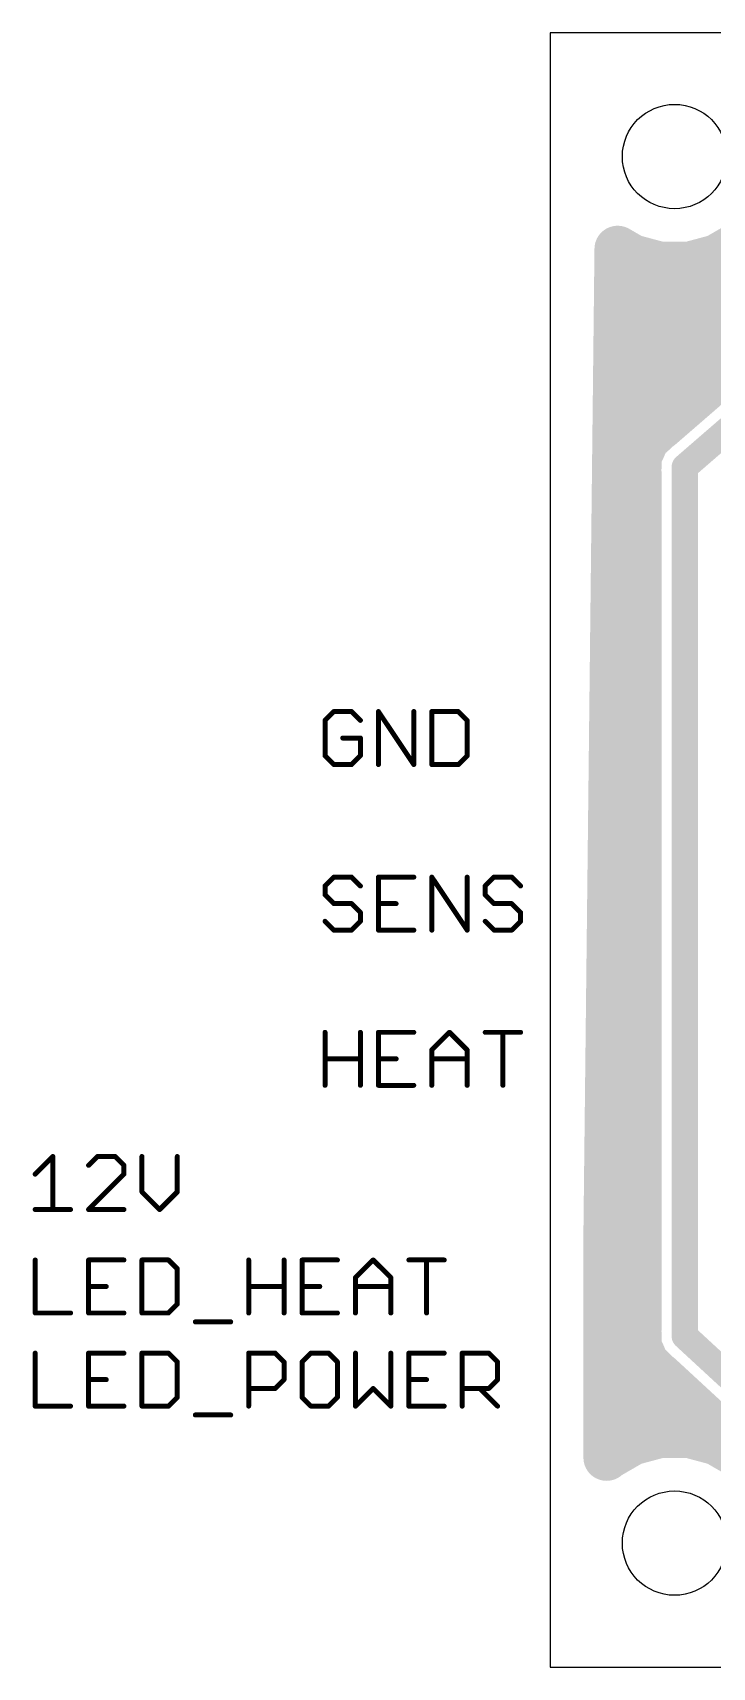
# Model space of a CAD drawing. Extents: x -16.2 to 78.2, y -6.3 to 50.2.
# Drawn here: x -16.2 to 4.7, y 0 to 50.2 of the extents above; entities that cross this region are included whole.
import ezdxf

# ---------------------------------------------------------------- set-up
doc = ezdxf.new("R2010")
doc.units = 0
for name, color, linetype in [('16', 175, 'CONTINUOUS'), ('20', 7, 'CONTINUOUS'), ('27', 253, 'CONTINUOUS')]:
    doc.layers.add(name, color=color, linetype=linetype)

msp = doc.modelspace()

# ---------------------------------------------------------------- linework, layer by layer
at = {"layer": '16'}
for points, const_width in [([(1.4097, 13.3855), (1.7483, 43.5201)], 1.4224), ([(1.7483, 43.5201), (2.2082, 43.2545)], 1.4224), ([(4.7767, 43.2545), (5.5354, 43.6926)], 1.4224), ([(2.2082, 43.2545), (3.0545, 43.0278)], 1.4224), ([(3.0545, 43.0278), (3.9305, 43.0278)], 1.4224), ([(3.9305, 43.0278), (4.7767, 43.2545)], 1.4224), ([(1.7388, 42.672), (7.0991, 42.672)], 1.4224), ([(7.6026, 41.9992), (3.0527, 38.0559)], 1.4224), ([(1.7228, 41.2496), (6.7377, 41.2496)], 1.4224), ([(3.81, 36.83), (8.5725, 40.9575)], 0.8128), ([(1.7068, 39.8272), (5.0965, 39.8272)], 1.4224), ([(1.6908, 38.4048), (3.4553, 38.4048)], 1.4224), ([(3.0043, 38.0359), (2.8401, 37.8717)], 1.4224), ([(3.0527, 38.0559), (3.0043, 38.0359)], 1.4224), ([(2.5153, 37.4212), (2.4114, 37.2136)], 1.4224), ([(2.6041, 37.6357), (2.5153, 37.4212)], 1.4224), ([(2.6412, 37.6728), (2.6041, 37.6357)], 1.4224), ([(2.6646, 37.7196), (2.6412, 37.6728)], 1.4224), ([(2.8401, 37.8717), (2.6646, 37.7196)], 1.4224), ([(1.6748, 36.9824), (2.3876, 36.9824)], 1.4224), ([(2.4076, 37.1613), (2.3876, 37.1129)], 1.4224), ([(2.3876, 37.1129), (2.3876, 36.8807)], 1.4224), ([(2.4114, 37.2136), (2.4076, 37.1613)], 1.4224), ([(2.3876, 36.8807), (2.3711, 36.6491)], 1.4224), ([(2.3711, 36.6491), (2.3876, 36.5994)], 1.4224), ([(2.3876, 36.5994), (2.3876, 10.4135)], 1.4224), ([(3.81, 36.83), (3.81, 10.16)], 0.8128), ([(1.6588, 35.56), (2.3876, 35.56)], 1.4224), ([(1.6429, 34.1376), (2.3876, 34.1376)], 1.4224), ([(1.6269, 32.7152), (2.3876, 32.7152)], 1.4224), ([(1.6109, 31.2928), (2.3876, 31.2928)], 1.4224), ([(1.5949, 29.8704), (2.3876, 29.8704)], 1.4224), ([(1.5789, 28.448), (2.3876, 28.448)], 1.4224), ([(1.563, 27.0256), (2.3876, 27.0256)], 1.4224), ([(1.547, 25.6032), (2.3876, 25.6032)], 1.4224), ([(1.531, 24.1808), (2.3876, 24.1808)], 1.4224), ([(1.515, 22.7584), (2.3876, 22.7584)], 1.4224), ([(1.499, 21.336), (2.3876, 21.336)], 1.4224), ([(1.483, 19.9136), (2.3876, 19.9136)], 1.4224), ([(1.4671, 18.4912), (2.3876, 18.4912)], 1.4224), ([(1.4511, 17.0688), (2.3876, 17.0688)], 1.4224), ([(1.4351, 15.6464), (2.3876, 15.6464)], 1.4224), ([(1.4191, 14.224), (2.3876, 14.224)], 1.4224), ([(1.4097, 6.4326), (1.4097, 13.3855)], 1.4224), ([(1.4097, 12.8016), (2.3876, 12.8016)], 1.4224), ([(1.4097, 11.3792), (2.3876, 11.3792)], 1.4224), ([(2.3876, 10.4135), (2.3774, 10.3859)], 1.4224), ([(2.3774, 10.3859), (2.3876, 10.1316)], 1.4224), ([(1.4097, 9.9568), (2.3876, 9.9568)], 1.4224), ([(2.3876, 10.1316), (2.3876, 9.8771)], 1.4224), ([(2.3876, 9.8771), (2.3989, 9.8499)], 1.4224), ([(2.3989, 9.8499), (2.4, 9.8204)], 1.4224), ([(3.81, 10.16), (7.9375, 6.35)], 0.8128), ([(2.4, 9.8204), (2.5068, 9.5894)], 1.4224), ([(2.5068, 9.5894), (2.6041, 9.3543)], 1.4224), ([(2.6041, 9.3543), (2.625, 9.3335)], 1.4224), ([(2.625, 9.3335), (2.6373, 9.3067)], 1.4224), ([(2.6373, 9.3067), (2.8243, 9.1341)], 1.4224), ([(2.8243, 9.1341), (3.0043, 8.9541)], 1.4224), ([(3.0043, 8.9541), (3.0315, 8.9429)], 1.4224), ([(3.0315, 8.9429), (6.9519, 5.3241)], 1.4224), ([(1.4097, 8.5344), (3.474, 8.5344)], 1.4224), ([(1.4097, 7.112), (2.9604, 7.112)], 1.4224), ([(2.2082, 6.9105), (1.4496, 6.4724)], 1.4224), ([(3.0545, 7.1372), (2.2082, 6.9105)], 1.4224), ([(3.9305, 7.1372), (3.0545, 7.1372)], 1.4224), ([(4.7767, 6.9105), (3.9305, 7.1372)], 1.4224), ([(4.0246, 7.112), (5.0149, 7.112)], 1.4224), ([(5.5354, 6.4724), (4.7767, 6.9105)], 1.4224), ([(1.4496, 6.4724), (1.4097, 6.4326)], 1.4224)]:
    msp.add_lwpolyline(points, dxfattribs=dict(at, const_width=const_width))
for points, const_width in [([(2.1039, 43.5161, 1), (1.3927, 43.5241)], 0.7112), ([(1.9261, 43.8281, 1), (1.5705, 43.2121)], 0.7112), ([(2.3003, 43.598, 1), (2.1162, 42.9111)], 0.7112), ([(2.0304, 42.9466, 1), (2.386, 43.5625)], 0.7112), ([(3.0545, 43.3834, 1), (3.0545, 42.6722)], 0.7112), ([(2.9624, 42.6843, 1), (3.1465, 43.3713)], 0.7112), ([(3.8385, 43.3713, 1), (4.0226, 42.6843)], 0.7112), ([(3.9305, 42.6722, 1), (3.9305, 43.3834)], 0.7112), ([(4.5989, 43.5625, 1), (4.9546, 42.9466)], 0.7112), ([(4.8688, 42.9111, 1), (4.6847, 43.598)], 0.7112), ([(1.7388, 43.0276, 1), (1.7388, 42.3164)], 0.7112), ([(1.7228, 41.6052, 1), (1.7228, 40.894)], 0.7112), ([(1.7068, 40.1828, 1), (1.7068, 39.4716)], 0.7112), ([(1.6908, 38.7604, 1), (1.6908, 38.0492)], 0.7112), ([(2.8682, 38.3644, 1), (3.1404, 37.7073)], 0.7112), ([(2.8198, 38.3246, 1), (3.2856, 37.7872)], 0.7112), ([(3.2557, 37.7844, 1), (2.7528, 38.2873)], 0.7112), ([(3.1887, 37.7274, 1), (2.9166, 38.3844)], 0.7112), ([(3.4553, 38.0492, 1), (3.4553, 38.7604)], 0.7112), ([(2.8333, 37.2621, 1), (2.1973, 37.5804)], 0.7112), ([(2.3527, 37.8872, 1), (2.8556, 37.3843)], 0.7112), ([(2.9327, 37.4996, 1), (2.2756, 37.7718)], 0.7112), ([(2.3232, 37.8319, 1), (2.9592, 37.5136)], 0.7112), ([(2.4317, 37.9883, 1), (2.8975, 37.4509)], 0.7112), ([(2.9826, 37.5605, 1), (2.3466, 37.8787)], 0.7112), ([(2.8926, 37.4213, 1), (2.3897, 37.9242)], 0.7112), ([(2.5886, 38.1231, 1), (3.0915, 37.6202)], 0.7112), ([(3.073, 37.6029, 1), (2.6072, 38.1404)], 0.7112), ([(1.6748, 37.338, 1), (1.6748, 36.6268)], 0.7112), ([(2.7432, 37.1129, 1), (2.032, 37.1129)], 0.7112), ([(2.0934, 37.3727, 1), (2.7294, 37.0544)], 0.7112), ([(2.7661, 37.1882, 1), (2.0567, 37.2389)], 0.7112), ([(2.7362, 37.0252, 1), (2.0791, 37.2974)], 0.7112), ([(2.1868, 37.5573, 1), (2.8438, 37.2851)], 0.7112), ([(2.3876, 36.6268, 1), (2.3876, 37.338)], 0.7112), ([(2.7084, 36.7615, 1), (2.0337, 36.5368)], 0.7112), ([(2.0591, 37.249, 1), (2.7161, 36.9768)], 0.7112), ([(2.7432, 36.5994, 1), (2.032, 36.5994)], 0.7112), ([(2.032, 36.8807, 1), (2.7432, 36.8807)], 0.7112), ([(2.7423, 36.8554, 1), (2.0329, 36.9061)], 0.7112), ([(2.0529, 37.1866, 1), (2.7623, 37.136)], 0.7112), ([(4.0132, 36.83, 1), (3.6068, 36.83)], 0.4064), ([(3.6769, 36.9836, 1), (3.9431, 36.6764)], 0.4064), ([(2.0164, 36.6745, 1), (2.7258, 36.6238)], 0.7112), ([(2.0502, 36.4871, 1), (2.725, 36.7118)], 0.7112), ([(1.6588, 35.9156, 1), (1.6588, 35.2044)], 0.7112), ([(2.3876, 35.2044, 1), (2.3876, 35.9156)], 0.7112), ([(1.6429, 34.4932, 1), (1.6429, 33.782)], 0.7112), ([(2.3876, 33.782, 1), (2.3876, 34.4932)], 0.7112), ([(1.6269, 33.0708, 1), (1.6269, 32.3596)], 0.7112), ([(2.3876, 32.3596, 1), (2.3876, 33.0708)], 0.7112), ([(1.6109, 31.6484, 1), (1.6109, 30.9372)], 0.7112), ([(2.3876, 30.9372, 1), (2.3876, 31.6484)], 0.7112), ([(1.5949, 30.226, 1), (1.5949, 29.5148)], 0.7112), ([(2.3876, 29.5148, 1), (2.3876, 30.226)], 0.7112), ([(1.5789, 28.8036, 1), (1.5789, 28.0924)], 0.7112), ([(2.3876, 28.0924, 1), (2.3876, 28.8036)], 0.7112), ([(1.563, 27.3812, 1), (1.563, 26.67)], 0.7112), ([(2.3876, 26.67, 1), (2.3876, 27.3812)], 0.7112), ([(1.547, 25.9588, 1), (1.547, 25.2476)], 0.7112), ([(2.3876, 25.2476, 1), (2.3876, 25.9588)], 0.7112), ([(1.531, 24.5364, 1), (1.531, 23.8252)], 0.7112), ([(2.3876, 23.8252, 1), (2.3876, 24.5364)], 0.7112), ([(1.515, 23.114, 1), (1.515, 22.4028)], 0.7112), ([(2.3876, 22.4028, 1), (2.3876, 23.114)], 0.7112), ([(1.499, 21.6916, 1), (1.499, 20.9804)], 0.7112), ([(2.3876, 20.9804, 1), (2.3876, 21.6916)], 0.7112), ([(1.483, 20.2692, 1), (1.483, 19.558)], 0.7112), ([(2.3876, 19.558, 1), (2.3876, 20.2692)], 0.7112), ([(1.4671, 18.8468, 1), (1.4671, 18.1356)], 0.7112), ([(2.3876, 18.1356, 1), (2.3876, 18.8468)], 0.7112), ([(1.4511, 17.4244, 1), (1.4511, 16.7132)], 0.7112), ([(2.3876, 16.7132, 1), (2.3876, 17.4244)], 0.7112), ([(1.4351, 16.002, 1), (1.4351, 15.2908)], 0.7112), ([(2.3876, 15.2908, 1), (2.3876, 16.002)], 0.7112), ([(1.4191, 14.5796, 1), (1.4191, 13.8684)], 0.7112), ([(2.3876, 13.8684, 1), (2.3876, 14.5796)], 0.7112), ([(1.7653, 13.3855, 1), (1.0541, 13.3855)], 0.7112), ([(1.0541, 13.3895, 1), (1.7653, 13.3815)], 0.7112), ([(1.4097, 13.1572, 1), (1.4097, 12.446)], 0.7112), ([(2.3876, 12.446, 1), (2.3876, 13.1572)], 0.7112), ([(1.4097, 11.7348, 1), (1.4097, 11.0236)], 0.7112), ([(2.3876, 11.0236, 1), (2.3876, 11.7348)], 0.7112), ([(2.7327, 10.4001, 1), (2.0221, 10.3716)], 0.7112), ([(2.7213, 10.2906, 1), (2.0539, 10.5363)], 0.7112), ([(1.4097, 10.3124, 1), (1.4097, 9.6012)], 0.7112), ([(2.0437, 10.5087, 1), (2.7111, 10.263)], 0.7112), ([(2.7432, 10.1316, 1), (2.032, 10.1316)], 0.7112), ([(2.032, 10.4135, 1), (2.7432, 10.4135)], 0.7112), ([(2.7161, 10.0132, 1), (2.0591, 9.741)], 0.7112), ([(2.7542, 9.8641, 1), (2.0436, 9.8357)], 0.7112), ([(2.3876, 9.6012, 1), (2.3876, 10.3124)], 0.7112), ([(3.9478, 10.3093, 1), (3.6722, 10.0107)], 0.4064), ([(2.032, 9.8771, 1), (2.7432, 9.8771)], 0.7112), ([(2.0323, 10.1174, 1), (2.7429, 10.1458)], 0.7112), ([(2.7229, 9.9695, 1), (2.0772, 9.6713)], 0.7112), ([(2.0447, 9.8063, 1), (2.7554, 9.8346)], 0.7112), ([(2.0703, 9.7138, 1), (2.7274, 9.986)], 0.7112), ([(2.8353, 9.7255, 1), (2.1782, 9.4533)], 0.7112), ([(2.1839, 9.4403, 1), (2.8296, 9.7385)], 0.7112), ([(2.8556, 9.6057, 1), (2.3527, 9.1028)], 0.7112), ([(2.9478, 9.4826, 1), (2.3021, 9.1844)], 0.7112), ([(3.6068, 10.16, 1), (4.0132, 10.16)], 0.4064), ([(2.2756, 9.2182, 1), (2.9327, 9.4904)], 0.7112), ([(2.8785, 9.568, 1), (2.3961, 9.0454)], 0.7112), ([(2.3145, 9.1576, 1), (2.9601, 9.4558)], 0.7112), ([(2.3735, 9.082, 1), (2.8764, 9.5849)], 0.7112), ([(3.0758, 9.3855, 1), (2.5729, 8.8826)], 0.7112), ([(2.5831, 8.8728, 1), (3.0655, 9.3954)], 0.7112), ([(3.1403, 9.2827, 1), (2.8682, 8.6256)], 0.7112), ([(3.2727, 9.2042, 1), (2.7903, 8.6816)], 0.7112), ([(2.7528, 8.7027, 1), (3.2557, 9.2056)], 0.7112), ([(2.8954, 8.6143, 1), (3.1675, 9.2714)], 0.7112), ([(1.4097, 8.89, 1), (1.4097, 8.1788)], 0.7112), ([(3.474, 8.1788, 1), (3.474, 8.89)], 0.7112), ([(1.4097, 7.4676, 1), (1.4097, 6.7564)], 0.7112), ([(2.1162, 7.2539, 1), (2.3003, 6.567)], 0.7112), ([(2.386, 6.6025, 1), (2.0304, 7.2184)], 0.7112), ([(3.0545, 7.4928, 1), (3.0545, 6.7816)], 0.7112), ([(2.9604, 6.7564, 1), (2.9604, 7.4676)], 0.7112), ([(3.1465, 6.7937, 1), (2.9624, 7.4807)], 0.7112), ([(4.0226, 7.4807, 1), (3.8385, 6.7937)], 0.7112), ([(4.0246, 7.4676, 1), (4.0246, 6.7564)], 0.7112), ([(3.9305, 6.7816, 1), (3.9305, 7.4928)], 0.7112), ([(4.9546, 7.2184, 1), (4.5989, 6.6025)], 0.7112), ([(4.6847, 6.567, 1), (4.8688, 7.2539)], 0.7112), ([(1.1582, 6.684, 1), (1.6612, 6.1811)], 0.7112), ([(1.2717, 6.7804, 1), (1.6274, 6.1645)], 0.7112), ([(1.701, 6.221, 1), (1.1981, 6.7239)], 0.7112), ([(1.0541, 6.4326, 1), (1.7653, 6.4326)], 0.7112)]:
    msp.add_lwpolyline(points, format="xyb", dxfattribs=dict(at, const_width=const_width))
at = {"layer": '20'}
for p, q in [((71.425, 50.155), (-0.3175, 50.155)), ((-0.3175, 50.155), (-0.3175, 0)), ((-0.3175, 0), (71.425, 0))]:
    msp.add_line(p, q, dxfattribs=at)
for centre in [(3.4925, 46.355), (3.4925, 3.81)]:
    msp.add_circle(centre, 1.6, dxfattribs=at)
at = {"layer": '27', "const_width": 0.1524}
for points in [[(-6.9551, 29.3257), (-7.2263, 29.0545)], [(-7.2263, 29.0545), (-7.2263, 27.9699)], [(-6.4128, 29.3257), (-6.9551, 29.3257)], [(-6.1416, 29.0545), (-6.4128, 29.3257)], [(-5.5891, 27.6987), (-5.5891, 29.3257)], [(-5.5891, 29.3257), (-4.5045, 27.6987)], [(-4.5045, 27.6987), (-4.5045, 29.3257)], [(-3.952, 29.3257), (-3.952, 27.6987)], [(-3.1385, 29.3257), (-3.952, 29.3257)], [(-2.8673, 29.0545), (-3.1385, 29.3257)], [(-2.8673, 27.9699), (-2.8673, 29.0545)], [(-6.1416, 28.5122), (-6.684, 28.5122)], [(-6.1416, 27.9699), (-6.1416, 28.5122)], [(-7.2263, 27.9699), (-6.9551, 27.6987)], [(-6.9551, 27.6987), (-6.4128, 27.6987)], [(-6.4128, 27.6987), (-6.1416, 27.9699)], [(-3.952, 27.6987), (-3.1385, 27.6987)], [(-3.1385, 27.6987), (-2.8673, 27.9699)], [(-6.9551, 24.2457), (-7.2263, 23.9745)], [(-6.4128, 24.2457), (-6.9551, 24.2457)], [(-6.1416, 23.9745), (-6.4128, 24.2457)], [(-4.5045, 24.2457), (-5.5891, 24.2457)], [(-5.5891, 24.2457), (-5.5891, 22.6187)], [(-3.952, 22.6187), (-3.952, 24.2457)], [(-3.952, 24.2457), (-2.8673, 22.6187)], [(-2.8673, 22.6187), (-2.8673, 24.2457)], [(-2.0437, 24.2457), (-2.3148, 23.9745)], [(-1.5013, 24.2457), (-2.0437, 24.2457)], [(-1.2302, 23.9745), (-1.5013, 24.2457)], [(-7.2263, 23.9745), (-7.2263, 23.7034)], [(-7.2263, 23.7034), (-6.9551, 23.4322)], [(-2.3148, 23.9745), (-2.3148, 23.7034)], [(-2.3148, 23.7034), (-2.0437, 23.4322)], [(-6.9551, 23.4322), (-6.4128, 23.4322)], [(-6.4128, 23.4322), (-6.1416, 23.161)], [(-6.1416, 23.161), (-6.1416, 22.8899)], [(-5.5891, 23.4322), (-5.0468, 23.4322)], [(-2.0437, 23.4322), (-1.5013, 23.4322)], [(-1.5013, 23.4322), (-1.2302, 23.161)], [(-1.2302, 23.161), (-1.2302, 22.8899)], [(-6.9551, 22.6187), (-7.2263, 22.8899)], [(-6.4128, 22.6187), (-6.9551, 22.6187)], [(-6.1416, 22.8899), (-6.4128, 22.6187)], [(-5.5891, 22.6187), (-4.5045, 22.6187)], [(-2.0437, 22.6187), (-2.3148, 22.8899)], [(-1.5013, 22.6187), (-2.0437, 22.6187)], [(-1.2302, 22.8899), (-1.5013, 22.6187)], [(-7.2263, 17.8562), (-7.2263, 19.4832)], [(-6.1416, 19.4832), (-6.1416, 17.8562)], [(-4.5045, 19.4832), (-5.5891, 19.4832)], [(-5.5891, 19.4832), (-5.5891, 17.8562)], [(-3.952, 18.9409), (-3.4097, 19.4832)], [(-3.4097, 19.4832), (-2.8673, 18.9409)], [(-2.3148, 19.4832), (-1.2302, 19.4832)], [(-1.7725, 17.8562), (-1.7725, 19.4832)], [(-7.2263, 18.6697), (-6.1416, 18.6697)], [(-5.5891, 18.6697), (-5.0468, 18.6697)], [(-3.952, 17.8562), (-3.952, 18.9409)], [(-3.952, 18.6697), (-2.8673, 18.6697)], [(-2.8673, 18.9409), (-2.8673, 17.8562)], [(-5.5891, 17.8562), (-4.5045, 17.8562)], [(-16.1163, 15.1309), (-15.574, 15.6732)], [(-15.574, 15.6732), (-15.574, 14.0462)], [(-14.208, 15.6732), (-14.4791, 15.402)], [(-13.6657, 15.6732), (-14.208, 15.6732)], [(-13.3945, 15.402), (-13.6657, 15.6732)], [(-12.842, 15.6732), (-12.842, 14.5885)], [(-11.7573, 14.5885), (-11.7573, 15.6732)], [(-14.4791, 14.0462), (-13.3945, 15.1309)], [(-13.3945, 15.1309), (-13.3945, 15.402)], [(-12.842, 14.5885), (-12.2997, 14.0462)], [(-12.2997, 14.0462), (-11.7573, 14.5885)], [(-16.1163, 14.0462), (-15.0316, 14.0462)], [(-13.3945, 14.0462), (-14.4791, 14.0462)], [(-16.1163, 12.4982), (-16.1163, 10.8712)], [(-13.3945, 12.4982), (-14.4791, 12.4982)], [(-14.4791, 12.4982), (-14.4791, 10.8712)], [(-12.842, 12.4982), (-12.842, 10.8712)], [(-12.0285, 12.4982), (-12.842, 12.4982)], [(-11.7573, 12.227), (-12.0285, 12.4982)], [(-9.5677, 10.8712), (-9.5677, 12.4982)], [(-8.483, 12.4982), (-8.483, 10.8712)], [(-6.8459, 12.4982), (-7.9305, 12.4982)], [(-7.9305, 12.4982), (-7.9305, 10.8712)], [(-6.2934, 11.9559), (-5.751, 12.4982)], [(-5.751, 12.4982), (-5.2087, 11.9559)], [(-4.6562, 12.4982), (-3.5715, 12.4982)], [(-4.1139, 10.8712), (-4.1139, 12.4982)], [(-11.7573, 11.1424), (-11.7573, 12.227)], [(-14.4791, 11.6847), (-13.9368, 11.6847)], [(-9.5677, 11.6847), (-8.483, 11.6847)], [(-7.9305, 11.6847), (-7.3882, 11.6847)], [(-6.2934, 10.8712), (-6.2934, 11.9559)], [(-6.2934, 11.6847), (-5.2087, 11.6847)], [(-5.2087, 11.9559), (-5.2087, 10.8712)], [(-12.0285, 10.8712), (-11.7573, 11.1424)], [(-16.1163, 10.8712), (-15.0316, 10.8712)], [(-14.4791, 10.8712), (-13.3945, 10.8712)], [(-12.842, 10.8712), (-12.0285, 10.8712)], [(-11.2048, 10.6), (-10.1202, 10.6)], [(-7.9305, 10.8712), (-6.8459, 10.8712)], [(-16.1163, 9.6407), (-16.1163, 8.0137)], [(-13.3945, 9.6407), (-14.4791, 9.6407)], [(-14.4791, 9.6407), (-14.4791, 8.0137)], [(-12.842, 9.6407), (-12.842, 8.0137)], [(-12.0285, 9.6407), (-12.842, 9.6407)], [(-11.7573, 9.3695), (-12.0285, 9.6407)], [(-9.5677, 8.0137), (-9.5677, 9.6407)], [(-9.5677, 9.6407), (-8.7542, 9.6407)], [(-8.7542, 9.6407), (-8.483, 9.3695)], [(-7.6594, 9.6407), (-7.9305, 9.3695)], [(-7.117, 9.6407), (-7.6594, 9.6407)], [(-6.8459, 9.3695), (-7.117, 9.6407)], [(-6.2934, 9.6407), (-6.2934, 8.0137)], [(-5.2087, 8.0137), (-5.2087, 9.6407)], [(-3.5715, 9.6407), (-4.6562, 9.6407)], [(-4.6562, 9.6407), (-4.6562, 8.0137)], [(-3.0191, 8.0137), (-3.0191, 9.6407)], [(-3.0191, 9.6407), (-2.2056, 9.6407)], [(-2.2056, 9.6407), (-1.9344, 9.3695)], [(-11.7573, 8.2849), (-11.7573, 9.3695)], [(-8.483, 9.3695), (-8.483, 8.8272)], [(-7.9305, 9.3695), (-7.9305, 8.2849)], [(-6.8459, 8.2849), (-6.8459, 9.3695)], [(-1.9344, 9.3695), (-1.9344, 8.8272)], [(-14.4791, 8.8272), (-13.9368, 8.8272)], [(-8.7542, 8.556), (-9.5677, 8.556)], [(-8.483, 8.8272), (-8.7542, 8.556)], [(-6.2934, 8.0137), (-5.751, 8.556)], [(-5.751, 8.556), (-5.2087, 8.0137)], [(-4.6562, 8.8272), (-4.1139, 8.8272)], [(-2.2056, 8.556), (-3.0191, 8.556)], [(-2.4767, 8.556), (-1.9344, 8.0137)], [(-1.9344, 8.8272), (-2.2056, 8.556)], [(-16.1163, 8.0137), (-15.0316, 8.0137)], [(-14.4791, 8.0137), (-13.3945, 8.0137)], [(-12.842, 8.0137), (-12.0285, 8.0137)], [(-12.0285, 8.0137), (-11.7573, 8.2849)], [(-7.9305, 8.2849), (-7.6594, 8.0137)], [(-7.6594, 8.0137), (-7.117, 8.0137)], [(-7.117, 8.0137), (-6.8459, 8.2849)], [(-4.6562, 8.0137), (-3.5715, 8.0137)], [(-11.2048, 7.7425), (-10.1202, 7.7425)]]:
    msp.add_lwpolyline(points, dxfattribs=at)
at = {"layer": '27', "const_width": 0.0762}
for points in [[(-7.1882, 29.0545, 1), (-7.2644, 29.0545)], [(-7.2532, 29.0815, 1), (-7.1994, 29.0276)], [(-6.9551, 29.3638, 1), (-6.9551, 29.2876)], [(-6.9282, 29.2987, 1), (-6.9821, 29.3526)], [(-6.3859, 29.3526, 1), (-6.4397, 29.2987)], [(-6.4128, 29.2876, 1), (-6.4128, 29.3638)], [(-6.1686, 29.0276, 1), (-6.1147, 29.0815)], [(-5.551, 29.3257, 1), (-5.6272, 29.3257)], [(-5.5574, 29.3468, 1), (-5.6208, 29.3046)], [(-4.4664, 29.3257, 1), (-4.5426, 29.3257)], [(-3.9139, 29.3257, 1), (-3.9901, 29.3257)], [(-3.952, 29.3638, 1), (-3.952, 29.2876)], [(-3.1116, 29.3526, 1), (-3.1654, 29.2987)], [(-3.1385, 29.2876, 1), (-3.1385, 29.3638)], [(-2.8292, 29.0545, 1), (-2.9054, 29.0545)], [(-2.8943, 29.0276, 1), (-2.8404, 29.0815)], [(-6.684, 28.5503, 1), (-6.684, 28.4741)], [(-6.1035, 28.5122, 1), (-6.1797, 28.5122)], [(-6.1416, 28.4741, 1), (-6.1416, 28.5503)], [(-7.1994, 27.9968, 1), (-7.2532, 27.9429)], [(-7.2644, 27.9699, 1), (-7.1882, 27.9699)], [(-6.9551, 27.7368, 1), (-6.9551, 27.6606)], [(-6.9821, 27.6718, 1), (-6.9282, 27.7256)], [(-6.4397, 27.7256, 1), (-6.3859, 27.6718)], [(-6.4128, 27.6606, 1), (-6.4128, 27.7368)], [(-6.1797, 27.9699, 1), (-6.1035, 27.9699)], [(-6.1147, 27.9429, 1), (-6.1686, 27.9968)], [(-5.6272, 27.6987, 1), (-5.551, 27.6987)], [(-4.5426, 27.6987, 1), (-4.4664, 27.6987)], [(-4.5362, 27.6776, 1), (-4.4728, 27.7198)], [(-3.952, 27.7368, 1), (-3.952, 27.6606)], [(-3.9901, 27.6987, 1), (-3.9139, 27.6987)], [(-3.1654, 27.7256, 1), (-3.1116, 27.6718)], [(-3.1385, 27.6606, 1), (-3.1385, 27.7368)], [(-2.9054, 27.9699, 1), (-2.8292, 27.9699)], [(-2.8404, 27.9429, 1), (-2.8943, 27.9968)], [(-6.9551, 24.2838, 1), (-6.9551, 24.2076)], [(-6.9282, 24.2187, 1), (-6.9821, 24.2726)], [(-6.3859, 24.2726, 1), (-6.4397, 24.2187)], [(-6.4128, 24.2076, 1), (-6.4128, 24.2838)], [(-5.5891, 24.2838, 1), (-5.5891, 24.2076)], [(-5.551, 24.2457, 1), (-5.6272, 24.2457)], [(-4.5045, 24.2076, 1), (-4.5045, 24.2838)], [(-3.9139, 24.2457, 1), (-3.9901, 24.2457)], [(-3.9203, 24.2668, 1), (-3.9837, 24.2246)], [(-2.8292, 24.2457, 1), (-2.9054, 24.2457)], [(-2.0437, 24.2838, 1), (-2.0437, 24.2076)], [(-2.0167, 24.2187, 1), (-2.0706, 24.2726)], [(-1.4744, 24.2726, 1), (-1.5283, 24.2187)], [(-1.5013, 24.2076, 1), (-1.5013, 24.2838)], [(-7.1882, 23.9745, 1), (-7.2644, 23.9745)], [(-7.2532, 24.0015, 1), (-7.1994, 23.9476)], [(-7.1994, 23.7303, 1), (-7.2532, 23.6764)], [(-7.2644, 23.7034, 1), (-7.1882, 23.7034)], [(-6.1686, 23.9476, 1), (-6.1147, 24.0015)], [(-2.3418, 24.0015, 1), (-2.2879, 23.9476)], [(-2.2879, 23.7303, 1), (-2.3418, 23.6764)], [(-2.2767, 23.9745, 1), (-2.3529, 23.9745)], [(-2.3529, 23.7034, 1), (-2.2767, 23.7034)], [(-1.2571, 23.9476, 1), (-1.2032, 24.0015)], [(-6.9551, 23.4703, 1), (-6.9551, 23.3941)], [(-6.9821, 23.4053, 1), (-6.9282, 23.4591)], [(-6.3859, 23.4591, 1), (-6.4397, 23.4053)], [(-6.4128, 23.3941, 1), (-6.4128, 23.4703)], [(-6.1035, 23.161, 1), (-6.1797, 23.161)], [(-6.1686, 23.1341, 1), (-6.1147, 23.188)], [(-5.5891, 23.4703, 1), (-5.5891, 23.3941)], [(-5.0468, 23.3941, 1), (-5.0468, 23.4703)], [(-2.0437, 23.4703, 1), (-2.0437, 23.3941)], [(-2.0706, 23.4053, 1), (-2.0167, 23.4591)], [(-1.4744, 23.4591, 1), (-1.5283, 23.4053)], [(-1.5013, 23.3941, 1), (-1.5013, 23.4703)], [(-1.1921, 23.161, 1), (-1.2683, 23.161)], [(-1.2571, 23.1341, 1), (-1.2032, 23.188)], [(-7.1994, 22.9168, 1), (-7.2532, 22.8629)], [(-6.9551, 22.6568, 1), (-6.9551, 22.5806)], [(-6.9821, 22.5918, 1), (-6.9282, 22.6456)], [(-6.4397, 22.6456, 1), (-6.3859, 22.5918)], [(-6.4128, 22.5806, 1), (-6.4128, 22.6568)], [(-6.1797, 22.8899, 1), (-6.1035, 22.8899)], [(-6.1147, 22.8629, 1), (-6.1686, 22.9168)], [(-5.5891, 22.6568, 1), (-5.5891, 22.5806)], [(-5.6272, 22.6187, 1), (-5.551, 22.6187)], [(-4.5045, 22.5806, 1), (-4.5045, 22.6568)], [(-3.9901, 22.6187, 1), (-3.9139, 22.6187)], [(-2.9054, 22.6187, 1), (-2.8292, 22.6187)], [(-2.899, 22.5976, 1), (-2.8356, 22.6398)], [(-2.2879, 22.9168, 1), (-2.3418, 22.8629)], [(-2.0437, 22.6568, 1), (-2.0437, 22.5806)], [(-2.0706, 22.5918, 1), (-2.0167, 22.6456)], [(-1.5283, 22.6456, 1), (-1.4744, 22.5918)], [(-1.5013, 22.5806, 1), (-1.5013, 22.6568)], [(-1.2683, 22.8899, 1), (-1.1921, 22.8899)], [(-1.2032, 22.8629, 1), (-1.2571, 22.9168)], [(-7.1882, 19.4832, 1), (-7.2644, 19.4832)], [(-6.1035, 19.4832, 1), (-6.1797, 19.4832)], [(-5.5891, 19.5213, 1), (-5.5891, 19.4451)], [(-5.551, 19.4832, 1), (-5.6272, 19.4832)], [(-4.5045, 19.4451, 1), (-4.5045, 19.5213)], [(-3.3827, 19.5101, 1), (-3.4366, 19.4562)], [(-3.3827, 19.4562, 1), (-3.4366, 19.5101)], [(-2.3148, 19.5213, 1), (-2.3148, 19.4451)], [(-1.7344, 19.4832, 1), (-1.8106, 19.4832)], [(-1.2302, 19.4451, 1), (-1.2302, 19.5213)], [(-7.2263, 18.7078, 1), (-7.2263, 18.6316)], [(-6.1416, 18.6316, 1), (-6.1416, 18.7078)], [(-5.5891, 18.7078, 1), (-5.5891, 18.6316)], [(-5.0468, 18.6316, 1), (-5.0468, 18.7078)], [(-3.9139, 18.9409, 1), (-3.9901, 18.9409)], [(-3.9789, 18.9678, 1), (-3.925, 18.9139)], [(-3.952, 18.7078, 1), (-3.952, 18.6316)], [(-2.8292, 18.9409, 1), (-2.9054, 18.9409)], [(-2.8943, 18.9139, 1), (-2.8404, 18.9678)], [(-2.8673, 18.6316, 1), (-2.8673, 18.7078)], [(-7.2644, 17.8562, 1), (-7.1882, 17.8562)], [(-6.1797, 17.8562, 1), (-6.1035, 17.8562)], [(-5.5891, 17.8943, 1), (-5.5891, 17.8181)], [(-5.6272, 17.8562, 1), (-5.551, 17.8562)], [(-4.5045, 17.8181, 1), (-4.5045, 17.8943)], [(-3.9901, 17.8562, 1), (-3.9139, 17.8562)], [(-2.9054, 17.8562, 1), (-2.8292, 17.8562)], [(-1.8106, 17.8562, 1), (-1.7344, 17.8562)], [(-15.5359, 15.6732, 1), (-15.6121, 15.6732)], [(-15.547, 15.6462, 1), (-15.6009, 15.7001)], [(-14.208, 15.7113, 1), (-14.208, 15.6351)], [(-14.181, 15.6462, 1), (-14.2349, 15.7001)], [(-13.6387, 15.7001, 1), (-13.6926, 15.6462)], [(-13.6657, 15.6351, 1), (-13.6657, 15.7113)], [(-12.8039, 15.6732, 1), (-12.8801, 15.6732)], [(-11.7192, 15.6732, 1), (-11.7954, 15.6732)], [(-16.1432, 15.1578, 1), (-16.0894, 15.1039)], [(-14.5061, 15.429, 1), (-14.4522, 15.3751)], [(-13.3564, 15.402, 1), (-13.4326, 15.402)], [(-13.4326, 15.1309, 1), (-13.3564, 15.1309)], [(-13.4214, 15.3751, 1), (-13.3675, 15.429)], [(-13.3675, 15.1039, 1), (-13.4214, 15.1578)], [(-12.815, 14.6155, 1), (-12.8689, 14.5616)], [(-12.8801, 14.5885, 1), (-12.8039, 14.5885)], [(-11.7954, 14.5885, 1), (-11.7192, 14.5885)], [(-11.7304, 14.5616, 1), (-11.7843, 14.6155)], [(-16.1163, 14.0843, 1), (-16.1163, 14.0081)], [(-15.6121, 14.0462, 1), (-15.5359, 14.0462)], [(-15.0316, 14.0081, 1), (-15.0316, 14.0843)], [(-14.4791, 14.0843, 1), (-14.4791, 14.0081)], [(-14.5061, 14.0731, 1), (-14.4522, 14.0193)], [(-13.3945, 14.0081, 1), (-13.3945, 14.0843)], [(-12.3266, 14.0731, 1), (-12.2727, 14.0193)], [(-12.3266, 14.0193, 1), (-12.2727, 14.0731)], [(-16.0782, 12.4982, 1), (-16.1544, 12.4982)], [(-14.4791, 12.5363, 1), (-14.4791, 12.4601)], [(-14.441, 12.4982, 1), (-14.5172, 12.4982)], [(-13.3945, 12.4601, 1), (-13.3945, 12.5363)], [(-12.8039, 12.4982, 1), (-12.8801, 12.4982)], [(-12.842, 12.5363, 1), (-12.842, 12.4601)], [(-12.0016, 12.5251, 1), (-12.0554, 12.4712)], [(-12.0285, 12.4601, 1), (-12.0285, 12.5363)], [(-9.5296, 12.4982, 1), (-9.6058, 12.4982)], [(-8.4449, 12.4982, 1), (-8.5211, 12.4982)], [(-7.9305, 12.5363, 1), (-7.9305, 12.4601)], [(-7.8924, 12.4982, 1), (-7.9686, 12.4982)], [(-6.8459, 12.4601, 1), (-6.8459, 12.5363)], [(-5.7241, 12.5251, 1), (-5.778, 12.4712)], [(-5.7241, 12.4712, 1), (-5.778, 12.5251)], [(-4.6562, 12.5363, 1), (-4.6562, 12.4601)], [(-4.0758, 12.4982, 1), (-4.152, 12.4982)], [(-3.5715, 12.4601, 1), (-3.5715, 12.5363)], [(-11.7192, 12.227, 1), (-11.7954, 12.227)], [(-11.7843, 12.2001, 1), (-11.7304, 12.254)], [(-14.4791, 11.7228, 1), (-14.4791, 11.6466)], [(-13.9368, 11.6466, 1), (-13.9368, 11.7228)], [(-9.5677, 11.7228, 1), (-9.5677, 11.6466)], [(-8.483, 11.6466, 1), (-8.483, 11.7228)], [(-7.9305, 11.7228, 1), (-7.9305, 11.6466)], [(-7.3882, 11.6466, 1), (-7.3882, 11.7228)], [(-6.2553, 11.9559, 1), (-6.3315, 11.9559)], [(-6.3203, 11.9828, 1), (-6.2664, 11.9289)], [(-6.2934, 11.7228, 1), (-6.2934, 11.6466)], [(-5.1706, 11.9559, 1), (-5.2468, 11.9559)], [(-5.2356, 11.9289, 1), (-5.1818, 11.9828)], [(-5.2087, 11.6466, 1), (-5.2087, 11.7228)], [(-11.7954, 11.1424, 1), (-11.7192, 11.1424)], [(-11.7304, 11.1154, 1), (-11.7843, 11.1693)], [(-16.1163, 10.9093, 1), (-16.1163, 10.8331)], [(-16.1544, 10.8712, 1), (-16.0782, 10.8712)], [(-15.0316, 10.8331, 1), (-15.0316, 10.9093)], [(-14.4791, 10.9093, 1), (-14.4791, 10.8331)], [(-14.5172, 10.8712, 1), (-14.441, 10.8712)], [(-13.3945, 10.8331, 1), (-13.3945, 10.9093)], [(-12.842, 10.9093, 1), (-12.842, 10.8331)], [(-12.8801, 10.8712, 1), (-12.8039, 10.8712)], [(-12.0554, 10.8981, 1), (-12.0016, 10.8443)], [(-12.0285, 10.8331, 1), (-12.0285, 10.9093)], [(-11.2048, 10.6381, 1), (-11.2048, 10.5619)], [(-10.1202, 10.5619, 1), (-10.1202, 10.6381)], [(-9.6058, 10.8712, 1), (-9.5296, 10.8712)], [(-8.5211, 10.8712, 1), (-8.4449, 10.8712)], [(-7.9305, 10.9093, 1), (-7.9305, 10.8331)], [(-7.9686, 10.8712, 1), (-7.8924, 10.8712)], [(-6.8459, 10.8331, 1), (-6.8459, 10.9093)], [(-6.3315, 10.8712, 1), (-6.2553, 10.8712)], [(-5.2468, 10.8712, 1), (-5.1706, 10.8712)], [(-4.152, 10.8712, 1), (-4.0758, 10.8712)], [(-16.0782, 9.6407, 1), (-16.1544, 9.6407)], [(-14.4791, 9.6788, 1), (-14.4791, 9.6026)], [(-14.441, 9.6407, 1), (-14.5172, 9.6407)], [(-13.3945, 9.6026, 1), (-13.3945, 9.6788)], [(-12.8039, 9.6407, 1), (-12.8801, 9.6407)], [(-12.842, 9.6788, 1), (-12.842, 9.6026)], [(-12.0016, 9.6676, 1), (-12.0554, 9.6137)], [(-12.0285, 9.6026, 1), (-12.0285, 9.6788)], [(-9.5296, 9.6407, 1), (-9.6058, 9.6407)], [(-9.5677, 9.6788, 1), (-9.5677, 9.6026)], [(-8.7272, 9.6676, 1), (-8.7811, 9.6137)], [(-8.7542, 9.6026, 1), (-8.7542, 9.6788)], [(-7.6594, 9.6788, 1), (-7.6594, 9.6026)], [(-7.6324, 9.6137, 1), (-7.6863, 9.6676)], [(-7.0901, 9.6676, 1), (-7.144, 9.6137)], [(-7.117, 9.6026, 1), (-7.117, 9.6788)], [(-6.2553, 9.6407, 1), (-6.3315, 9.6407)], [(-5.1706, 9.6407, 1), (-5.2468, 9.6407)], [(-4.6562, 9.6788, 1), (-4.6562, 9.6026)], [(-4.6181, 9.6407, 1), (-4.6943, 9.6407)], [(-3.5715, 9.6026, 1), (-3.5715, 9.6788)], [(-2.9809, 9.6407, 1), (-3.0572, 9.6407)], [(-3.0191, 9.6788, 1), (-3.0191, 9.6026)], [(-2.1786, 9.6676, 1), (-2.2325, 9.6137)], [(-2.2056, 9.6026, 1), (-2.2056, 9.6788)], [(-11.7192, 9.3695, 1), (-11.7954, 9.3695)], [(-11.7843, 9.3426, 1), (-11.7304, 9.3965)], [(-8.4449, 9.3695, 1), (-8.5211, 9.3695)], [(-8.51, 9.3426, 1), (-8.4561, 9.3965)], [(-7.9575, 9.3965, 1), (-7.9036, 9.3426)], [(-7.8924, 9.3695, 1), (-7.9686, 9.3695)], [(-6.8078, 9.3695, 1), (-6.884, 9.3695)], [(-6.8728, 9.3426, 1), (-6.8189, 9.3965)], [(-1.8963, 9.3695, 1), (-1.9725, 9.3695)], [(-1.9613, 9.3426, 1), (-1.9075, 9.3965)], [(-14.4791, 8.8653, 1), (-14.4791, 8.7891)], [(-13.9368, 8.7891, 1), (-13.9368, 8.8653)], [(-9.5677, 8.5941, 1), (-9.5677, 8.5179)], [(-8.7811, 8.583, 1), (-8.7272, 8.5291)], [(-8.7542, 8.5179, 1), (-8.7542, 8.5941)], [(-8.5211, 8.8272, 1), (-8.4449, 8.8272)], [(-8.4561, 8.8003, 1), (-8.51, 8.8541)], [(-5.7241, 8.583, 1), (-5.778, 8.5291)], [(-5.7241, 8.5291, 1), (-5.778, 8.583)], [(-4.6562, 8.8653, 1), (-4.6562, 8.7891)], [(-4.1139, 8.7891, 1), (-4.1139, 8.8653)], [(-3.0191, 8.5941, 1), (-3.0191, 8.5179)], [(-2.4498, 8.583, 1), (-2.5037, 8.5291)], [(-2.2325, 8.583, 1), (-2.1786, 8.5291)], [(-2.2056, 8.5179, 1), (-2.2056, 8.5941)], [(-1.9725, 8.8272, 1), (-1.8963, 8.8272)], [(-1.9074, 8.8003, 1), (-1.9613, 8.8541)], [(-16.1163, 8.0518, 1), (-16.1163, 7.9756)], [(-16.1544, 8.0137, 1), (-16.0782, 8.0137)], [(-15.0316, 7.9756, 1), (-15.0316, 8.0518)], [(-14.4791, 8.0518, 1), (-14.4791, 7.9756)], [(-14.5172, 8.0137, 1), (-14.441, 8.0137)], [(-13.3945, 7.9756, 1), (-13.3945, 8.0518)], [(-12.842, 8.0518, 1), (-12.842, 7.9756)], [(-12.8801, 8.0137, 1), (-12.8039, 8.0137)], [(-12.0554, 8.0406, 1), (-12.0016, 7.9868)], [(-12.0285, 7.9756, 1), (-12.0285, 8.0518)], [(-11.7954, 8.2849, 1), (-11.7192, 8.2849)], [(-11.7304, 8.2579, 1), (-11.7843, 8.3118)], [(-9.6058, 8.0137, 1), (-9.5296, 8.0137)], [(-7.9036, 8.3118, 1), (-7.9575, 8.2579)], [(-7.9686, 8.2849, 1), (-7.8924, 8.2849)], [(-7.6594, 8.0518, 1), (-7.6594, 7.9756)], [(-7.6863, 7.9868, 1), (-7.6324, 8.0406)], [(-7.144, 8.0406, 1), (-7.0901, 7.9868)], [(-7.117, 7.9756, 1), (-7.117, 8.0518)], [(-6.884, 8.2849, 1), (-6.8078, 8.2849)], [(-6.8189, 8.2579, 1), (-6.8728, 8.3118)], [(-6.3315, 8.0137, 1), (-6.2553, 8.0137)], [(-6.3203, 8.0406, 1), (-6.2664, 7.9868)], [(-5.2468, 8.0137, 1), (-5.1706, 8.0137)], [(-5.2356, 7.9868, 1), (-5.1818, 8.0406)], [(-4.6562, 8.0518, 1), (-4.6562, 7.9756)], [(-4.6943, 8.0137, 1), (-4.6181, 8.0137)], [(-3.5715, 7.9756, 1), (-3.5715, 8.0518)], [(-3.0572, 8.0137, 1), (-2.9809, 8.0137)], [(-1.9613, 7.9868, 1), (-1.9074, 8.0406)], [(-11.2048, 7.7806, 1), (-11.2048, 7.7044)], [(-10.1202, 7.7044, 1), (-10.1202, 7.7806)]]:
    msp.add_lwpolyline(points, format="xyb", dxfattribs=at)

doc.saveas('drawing.dxf')
